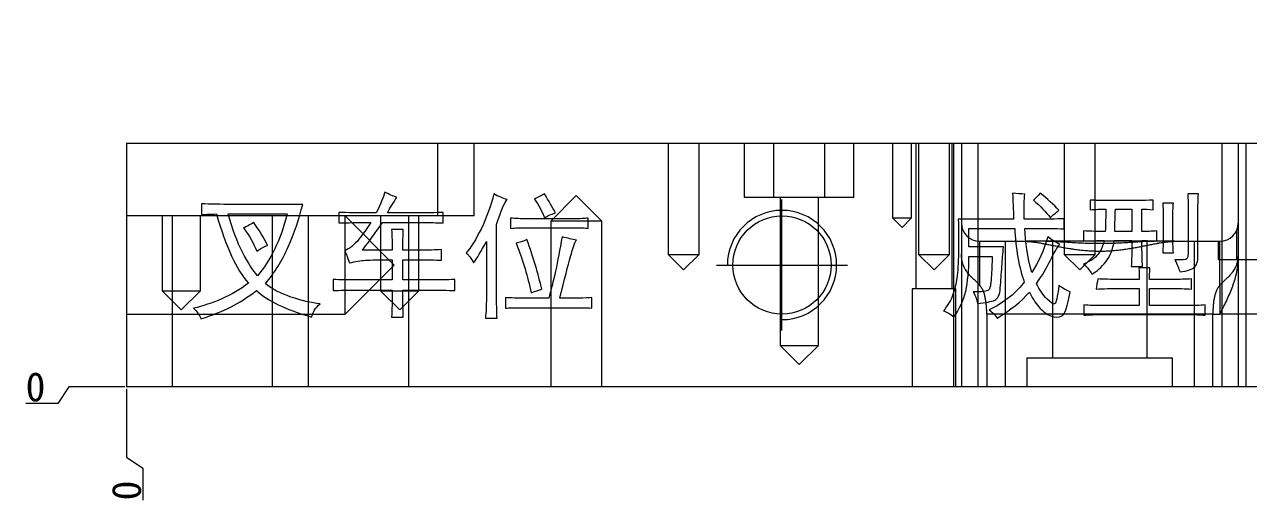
# Model space of a CAD drawing. Header units: millimetres. Extents: x 10479 to 12900, y 31305 to 32703.
# Drawn here: x 10498.1 to 10834.3, y 31304.6 to 31435.6 of the extents above; entities that cross this region are included whole.
import ezdxf

# ---------------------------------------------------------------- set-up
doc = ezdxf.new("R2010")
doc.units = ezdxf.units.MM
doc.linetypes.add('CENTER', pattern=[0])
doc.linetypes.add('DASHED', pattern=[0])
for name, color, linetype in [('dim', 4, 'Continuous'), ('LP', 7, 'Continuous'), ('LP_O', 40, 'Continuous')]:
    doc.layers.add(name, color=color, linetype=linetype)
doc.styles.add('_PUG_ERP', font='txt')
doc.dimstyles.new('_PUG_ERP', dxfattribs={"dimtxt": 8, "dimasz": 1.5, "dimexe": 0.5, "dimexo": 0.5, "dimgap": 0.5, "dimtad": 1, "dimtxsty": '_PUG_ERP', "dimblk": 'CLOSEDBLANK', "dimcen": 0, "dimclrd": 4, "dimclre": 4, "dimclrt": 3, "dimazin": 3, "dimtfac": 1, "dimtmove": 0, "dimatfit": 3, "dimldrblk": 'CLOSEDBLANK', "dimlwd": 9, "dimlwe": 9})

# ---------------------------------------------------------------- blocks, each defined once
blk = doc.blocks.new('*D739')
at = {"layer": 'Defpoints', "color": 0}
for p in [(11926.17, 31403.05), (11972.12, 31403.05), (10526.17, 31336.05)]:
    blk.add_point(p, dxfattribs=at)
at = {"layer": 'dim', "color": 4, "lineweight": 9}
blk.add_line((11926.67, 31403.05), (11985.19, 31403.05), dxfattribs=at)
at = {"layer": 'dim', "color": 3, "lineweight": 13, "insert": (11978.91, 31407.55), "char_height": 8, "attachment_point": 5, "style": '_PUG_ERP'}
blk.add_mtext('67', dxfattribs=at)
blk = doc.blocks.new('_ClosedBlank')
blk = doc.blocks.new('*D740')
at = {"layer": 'Defpoints', "color": 0}
for p in [(10526.17, 31336.05), (10526.17, 31336.05), (10504.32, 31331.55)]:
    blk.add_point(p, dxfattribs=at)
at = {"layer": 'dim', "color": 4, "lineweight": 9}
for p, q in [((10510.32, 31336.05), (10507.32, 31331.55)), ((10525.67, 31336.05), (10510.32, 31336.05)), ((10507.32, 31331.55), (10498.48, 31331.55))]:
    blk.add_line(p, q, dxfattribs=at)
at = {"layer": 'dim', "color": 3, "lineweight": 13, "insert": (10501.15, 31336.05), "char_height": 8, "attachment_point": 5, "style": '_PUG_ERP'}
blk.add_mtext('0', dxfattribs=at)
blk = doc.blocks.new('*D741')
at = {"layer": 'Defpoints', "color": 0}
for p in [(10526.17, 31336.05), (10526.17, 31336.05), (10530.67, 31310.8)]:
    blk.add_point(p, dxfattribs=at)
at = {"layer": 'dim', "color": 4, "lineweight": 9}
for p, q in [((10526.17, 31335.55), (10526.17, 31316.8)), ((10526.17, 31316.8), (10530.67, 31313.8)), ((10530.67, 31313.8), (10530.67, 31304.96))]:
    blk.add_line(p, q, dxfattribs=at)
at = {"layer": 'dim', "color": 3, "lineweight": 13, "insert": (10526.17, 31307.63), "char_height": 8, "attachment_point": 5, "rotation": 90, "style": '_PUG_ERP'}
blk.add_mtext('0', dxfattribs=at)
blk = doc.blocks.new('*D742')
at = {"layer": 'Defpoints', "color": 0}
for p in [(11926.17, 31408.05), (11926.17, 31403.05), (10526.17, 31336.05)]:
    blk.add_point(p, dxfattribs=at)
at = {"layer": 'dim', "color": 4, "lineweight": 9}
blk.add_line((11926.17, 31403.55), (11926.17, 31435.59), dxfattribs=at)
at = {"layer": 'dim', "color": 3, "lineweight": 13, "insert": (11921.67, 31422.07), "char_height": 8, "attachment_point": 5, "rotation": 90, "style": '_PUG_ERP'}
blk.add_mtext('1400', dxfattribs=at)

msp = doc.modelspace()

# ---------------------------------------------------------------- linework, layer by layer
at = {"layer": 'LP', "color": 135, "linetype": 'Continuous', "lineweight": 18}
for p, q in [((10526.169, 31403.047), (11926.169, 31403.047)), ((10526.169, 31403.047), (10526.169, 31336.047)), ((11926.169, 31336.047), (10526.169, 31336.047))]:
    msp.add_line(p, q, dxfattribs=at)
at = {"layer": 'LP', "color": 155, "linetype": 'DASHED', "lineweight": 13, "ltscale": 1.505081}
for p, q in [((10611.669, 31383.047), (10611.669, 31403.047)), ((10759.949, 31403.047), (10759.949, 31336.047)), ((10826.949, 31403.047), (10826.949, 31336.047)), ((10830.969, 31378.909), (10830.969, 31371.047)), ((10824.498, 31356.047), (10762.401, 31356.047)), ((10824.497, 31356.047), (10826.449, 31356.047)), ((10839.018, 31356.047), (10826.449, 31356.047))]:
    msp.add_line(p, q, dxfattribs=at)
at = {"layer": 'LP', "color": 31, "linetype": 'DASHED', "lineweight": 13, "ltscale": 1.505081}
for p, q in [((10621.669, 31383.047), (10621.669, 31403.047)), ((10753.278, 31403.047), (10753.278, 31336.047)), ((10755.449, 31403.047), (10755.449, 31336.047)), ((10831.449, 31403.047), (10831.449, 31336.047)), ((10833.621, 31336.047), (10833.621, 31403.047)), ((10760.449, 31376.047), (10772.955, 31376.047)), ((10760.449, 31376.047), (10760.449, 31364.06)), ((10767.449, 31376.047), (10767.449, 31336.047)), ((10813.943, 31376.047), (10772.955, 31376.047)), ((10780.449, 31376.047), (10780.449, 31344.047)), ((10806.449, 31344.047), (10806.449, 31376.047)), ((10813.943, 31376.047), (10826.449, 31376.047)), ((10819.449, 31336.047), (10819.449, 31376.047)), ((10825.969, 31376.047), (10825.969, 31371.047)), ((10826.449, 31364.06), (10826.449, 31376.047)), ((10825.969, 31371.047), (10845.969, 31371.047)), ((10741.949, 31363.047), (10741.949, 31336.047)), ((10753.949, 31363.047), (10741.949, 31363.047)), ((10753.949, 31336.047), (10753.949, 31363.047)), ((10826.449, 31364.06), (10826.449, 31356.047)), ((10762.401, 31356.047), (10762.401, 31336.047)), ((10824.498, 31336.047), (10824.498, 31356.047)), ((10773.449, 31344.047), (10773.449, 31336.047)), ((10773.449, 31344.047), (10813.449, 31344.047)), ((10813.449, 31336.047), (10813.449, 31344.047))]:
    msp.add_line(p, q, dxfattribs=at)
at = {"layer": 'LP', "color": 5, "linetype": 'DASHED', "lineweight": 13, "ltscale": 1.505081}
for p, q in [((10674.898, 31403.047), (10674.898, 31372.467)), ((10683.404, 31372.467), (10683.404, 31403.047)), ((10736.548, 31403.047), (10736.548, 31382.467)), ((10741.754, 31382.467), (10741.754, 31403.047)), ((10743.696, 31403.047), (10743.696, 31372.467)), ((10752.202, 31372.467), (10752.202, 31403.047)), ((10783.696, 31403.047), (10783.696, 31372.467)), ((10792.202, 31372.467), (10792.202, 31403.047)), ((10649.669, 31388.63), (10642.666, 31381.627)), ((10656.672, 31381.627), (10649.669, 31388.63)), ((10705.646, 31388.047), (10705.646, 31347.467)), ((10716.152, 31347.467), (10716.152, 31388.047)), ((10586.169, 31383.05), (10526.169, 31383.05)), ((10535.916, 31383.047), (10535.916, 31362.467)), ((10546.422, 31362.467), (10546.422, 31383.047)), ((10599.672, 31369.547), (10586.169, 31383.05)), ((10586.169, 31356.044), (10586.169, 31383.05)), ((10595.916, 31383.047), (10595.916, 31362.467)), ((10606.422, 31362.467), (10606.422, 31383.047)), ((10736.548, 31382.467), (10739.151, 31379.864)), ((10736.548, 31382.467), (10741.754, 31382.467)), ((10739.151, 31379.864), (10741.754, 31382.467)), ((10642.666, 31381.627), (10642.666, 31336.047)), ((10656.672, 31381.627), (10642.666, 31381.627)), ((10656.672, 31336.047), (10656.672, 31381.627)), ((10674.898, 31372.467), (10679.151, 31368.214)), ((10674.898, 31372.467), (10683.404, 31372.467)), ((10679.151, 31368.214), (10683.404, 31372.467)), ((10743.696, 31372.467), (10747.949, 31368.214)), ((10743.696, 31372.467), (10752.202, 31372.467)), ((10747.949, 31368.214), (10752.202, 31372.467)), ((10783.696, 31372.467), (10787.949, 31368.214)), ((10783.696, 31372.467), (10792.202, 31372.467)), ((10787.949, 31368.214), (10792.202, 31372.467)), ((10586.169, 31356.044), (10599.672, 31369.547)), ((10535.916, 31362.467), (10541.169, 31357.214)), ((10535.916, 31362.467), (10546.422, 31362.467)), ((10541.169, 31357.214), (10546.422, 31362.467)), ((10595.916, 31362.467), (10601.169, 31357.214)), ((10595.916, 31362.467), (10606.422, 31362.467)), ((10601.169, 31357.214), (10606.422, 31362.467)), ((10526.169, 31356.044), (10586.169, 31356.044)), ((10705.646, 31347.467), (10710.899, 31342.214)), ((10705.646, 31347.467), (10716.152, 31347.467)), ((10710.899, 31342.214), (10716.152, 31347.467))]:
    msp.add_line(p, q, dxfattribs=at)
at = {"layer": 'LP', "color": 2, "linetype": 'DASHED', "lineweight": 13, "ltscale": 1.505081}
for p, q in [((10695.899, 31388.047), (10695.899, 31403.047)), ((10703.899, 31388.047), (10703.899, 31403.047)), ((10717.939, 31388.047), (10717.939, 31403.047)), ((10725.939, 31388.047), (10725.939, 31403.047)), ((10703.899, 31388.047), (10695.899, 31388.047)), ((10717.939, 31388.047), (10703.899, 31388.047)), ((10725.939, 31388.047), (10717.939, 31388.047)), ((10611.669, 31383.047), (10526.169, 31383.047)), ((10621.669, 31383.047), (10611.669, 31383.047))]:
    msp.add_line(p, q, dxfattribs=at)
at = {"layer": 'LP', "color": 135, "linetype": 'DASHED', "lineweight": 13, "ltscale": 1.505081}
for p, q in [((10538.669, 31383.047), (10538.669, 31336.047)), ((10603.669, 31336.047), (10603.669, 31383.047))]:
    msp.add_line(p, q, dxfattribs=at)
at = {"layer": 'LP', "color": 42, "linetype": 'Continuous', "lineweight": 18}
msp.add_circle((10706.169, 31369.547), 13.503, dxfattribs=at)
at = {"layer": 'LP', "color": 42, "linetype": 'Continuous', "lineweight": 13}
msp.add_arc((10706.169, 31369.547), 15, 270, 180, dxfattribs=at)
at = {"layer": 'LP', "color": 31, "linetype": 'DASHED', "lineweight": 13, "ltscale": 1.505081}
for centre, start, end in [((10760.449, 31381.047), 180, 270), ((10826.449, 31381.047), 270, 0)]:
    msp.add_arc(centre, 5, start, end, dxfattribs=at)
at = {"layer": 'LP', "color": 31, "linetype": 'Continuous', "lineweight": 18}
for points in [[(10597.056, 31389.563), (10596.666, 31388.103), (10595.884, 31386.197), (10594.719, 31383.859)], [(10600.422, 31388.103), (10599.346, 31388.493), (10598.229, 31388.98), (10597.056, 31389.563)], [(10627.04, 31389.124), (10626.259, 31385.909), (10625.114, 31382.735), (10623.606, 31379.616)], [(10630.694, 31387.513), (10629.528, 31387.808), (10628.308, 31388.343), (10627.04, 31389.124)], [(10640.928, 31389.124), (10640.051, 31388.541), (10639.125, 31388.055), (10638.152, 31387.664)], [(10643.999, 31383.859), (10643.122, 31385.32), (10642.1, 31387.074), (10640.928, 31389.124)], [(10769.493, 31389.268), (10769.589, 31387.321), (10769.685, 31384.929), (10769.781, 31382.105)], [(10772.852, 31388.98), (10771.782, 31389.076), (10770.665, 31389.172), (10769.493, 31389.268)], [(10772.708, 31382.105), (10772.612, 31385.422), (10772.66, 31387.712), (10772.852, 31388.98)], [(10777.095, 31389.268), (10776.512, 31388.589), (10775.875, 31387.952), (10775.196, 31387.369)], [(10782.215, 31384.593), (10780.748, 31386.149), (10779.048, 31387.712), (10777.095, 31389.268)], [(10820.535, 31389.124), (10819.559, 31389.124), (10818.583, 31389.124), (10817.608, 31389.124)], [(10820.384, 31384.003), (10820.384, 31385.758), (10820.439, 31387.465), (10820.535, 31389.124)], [(10546.748, 31386.348), (10546.748, 31385.372), (10546.748, 31384.396), (10546.748, 31383.421)], [(10570.583, 31374.571), (10572.242, 31378.328), (10573.558, 31382.201), (10574.531, 31386.197)], [(10597.79, 31383.859), (10598.565, 31385.32), (10599.442, 31386.739), (10600.422, 31388.103)], [(10627.773, 31380.644), (10629.035, 31384.545), (10630.015, 31386.835), (10630.694, 31387.513)], [(10638.152, 31387.664), (10639.324, 31386.005), (10640.249, 31384.298), (10640.928, 31382.543)], [(10775.196, 31387.369), (10777.143, 31385.71), (10778.706, 31384.106), (10779.871, 31382.543)], [(10790.846, 31387.369), (10790.846, 31386.492), (10790.846, 31385.614), (10790.846, 31384.737)], [(10808.1, 31384.737), (10808.1, 31385.614), (10808.1, 31386.492), (10808.1, 31387.369)], [(10813.659, 31386.492), (10812.683, 31386.492), (10811.708, 31386.492), (10810.732, 31386.492)], [(10813.515, 31381.961), (10813.515, 31383.811), (10813.563, 31385.32), (10813.659, 31386.492)], [(10546.748, 31383.421), (10548.112, 31383.469), (10549.476, 31383.517), (10550.84, 31383.565)], [(10554.055, 31383.565), (10559.466, 31383.565), (10564.877, 31383.565), (10570.288, 31383.565)], [(10558.004, 31373.035), (10556.544, 31375.867), (10555.228, 31379.376), (10554.055, 31383.565)], [(10570.288, 31383.565), (10569.41, 31380.055), (10568.266, 31376.867), (10566.854, 31373.988)], [(10584.478, 31384.003), (10584.478, 31383.03), (10584.478, 31382.057), (10584.478, 31381.083)], [(10594.719, 31383.859), (10589.941, 31383.859), (10586.527, 31383.907), (10584.478, 31384.003)], [(10613.138, 31381.083), (10613.138, 31382.057), (10613.138, 31383.03), (10613.138, 31384.003)], [(10631.571, 31382.399), (10631.571, 31381.472), (10631.571, 31380.544), (10631.571, 31379.616)], [(10640.928, 31382.543), (10642.196, 31383.229), (10643.225, 31383.668), (10643.999, 31383.859)], [(10652.924, 31379.616), (10652.924, 31380.544), (10652.924, 31381.472), (10652.924, 31382.399)], [(10769.781, 31382.105), (10764.712, 31382.105), (10759.644, 31382.105), (10754.576, 31382.105)], [(10779.871, 31382.543), (10780.557, 31383.229), (10781.338, 31383.907), (10782.215, 31384.593)], [(10783.676, 31379.472), (10783.676, 31380.398), (10783.676, 31381.323), (10783.676, 31382.249)], [(10790.846, 31384.737), (10792.313, 31384.833), (10793.725, 31384.881), (10795.089, 31384.881)], [(10795.089, 31384.881), (10795.089, 31382.838), (10795.041, 31380.788), (10794.945, 31378.739)], [(10797.577, 31378.739), (10797.577, 31380.007), (10797.625, 31382.057), (10797.721, 31384.881)], [(10797.721, 31384.881), (10799.232, 31384.881), (10800.742, 31384.881), (10802.252, 31384.881)], [(10802.252, 31384.881), (10802.252, 31382.833), (10802.252, 31380.786), (10802.252, 31378.739)], [(10805.036, 31384.881), (10805.81, 31384.881), (10806.838, 31384.833), (10808.1, 31384.737)], [(10805.036, 31378.739), (10805.036, 31380.786), (10805.036, 31382.833), (10805.036, 31384.881)], [(10820.384, 31372.748), (10820.384, 31376.5), (10820.384, 31380.251), (10820.384, 31384.003)], [(10561.075, 31381.227), (10560.005, 31380.542), (10559.08, 31380.055), (10558.299, 31379.767)], [(10558.299, 31379.767), (10559.855, 31377.621), (10561.075, 31375.476), (10561.952, 31373.33)], [(10564.879, 31374.941), (10563.803, 31377.087), (10562.542, 31379.178), (10561.075, 31381.227)], [(10584.478, 31381.083), (10586.719, 31381.179), (10589.646, 31381.227), (10593.252, 31381.227)], [(10590.914, 31373.625), (10593.547, 31377.032), (10595.398, 31379.568), (10596.474, 31381.227)], [(10598.955, 31379.328), (10599.051, 31377.375), (10599.106, 31375.476), (10599.106, 31373.625)], [(10602.17, 31379.328), (10601.099, 31379.328), (10600.027, 31379.328), (10598.955, 31379.328)], [(10602.026, 31373.625), (10602.026, 31375.771), (10602.074, 31377.669), (10602.17, 31379.328)], [(10623.606, 31379.616), (10622.091, 31376.497), (10620.706, 31374.256), (10619.438, 31372.892)], [(10757.503, 31379.616), (10761.694, 31379.616), (10765.885, 31379.616), (10770.075, 31379.616)], [(10757.503, 31374.502), (10757.503, 31376.207), (10757.503, 31377.912), (10757.503, 31379.616)], [(10774.757, 31367.483), (10773.585, 31371.87), (10772.954, 31375.915), (10772.852, 31379.616)], [(10788.947, 31378.89), (10788.947, 31377.962), (10788.947, 31377.034), (10788.947, 31376.107)], [(10794.945, 31378.739), (10793.087, 31378.739), (10791.093, 31378.787), (10788.947, 31378.89)], [(10802.252, 31378.739), (10800.694, 31378.739), (10799.136, 31378.739), (10797.577, 31378.739)], [(10809.128, 31378.89), (10807.668, 31378.787), (10806.297, 31378.739), (10805.036, 31378.739)], [(10809.128, 31376.107), (10809.128, 31377.034), (10809.128, 31377.962), (10809.128, 31378.89)], [(10621.481, 31370.115), (10622.358, 31371.383), (10623.53, 31373.33), (10624.99, 31375.963)], [(10636.109, 31376.545), (10635.129, 31376.059), (10634.155, 31375.723), (10633.182, 31375.524)], [(10633.182, 31375.524), (10634.155, 31372.988), (10634.957, 31370.65), (10635.595, 31368.504)], [(10640.201, 31362.952), (10639.228, 31367.044), (10637.864, 31371.575), (10636.109, 31376.545)], [(10645.754, 31377.279), (10644.589, 31370.355), (10643.368, 31364.755), (10642.1, 31360.464)], [(10649.702, 31376.401), (10648.633, 31376.593), (10647.317, 31376.888), (10645.754, 31377.279)], [(10648.098, 31371.87), (10648.777, 31374.304), (10649.319, 31375.819), (10649.702, 31376.401)], [(10779.144, 31377.279), (10778.068, 31373.577), (10776.608, 31370.307), (10774.757, 31367.483)], [(10782.503, 31375.229), (10781.242, 31375.819), (10780.118, 31376.497), (10779.144, 31377.279)], [(10779.871, 31370.842), (10780.851, 31372.892), (10781.729, 31374.352), (10782.503, 31375.229)], [(10788.947, 31376.107), (10790.997, 31376.209), (10792.895, 31376.257), (10794.65, 31376.257)], [(10794.65, 31376.257), (10794.356, 31374.893), (10793.8, 31373.646), (10792.971, 31372.528)], [(10795.089, 31370.403), (10796.261, 31371.87), (10797.036, 31373.817), (10797.427, 31376.257)], [(10797.427, 31376.257), (10799.035, 31376.257), (10800.644, 31376.257), (10802.252, 31376.257)], [(10802.252, 31376.257), (10802.252, 31375.672), (10802.252, 31375.087), (10802.252, 31374.502)], [(10805.036, 31376.257), (10806.297, 31376.257), (10807.668, 31376.209), (10809.128, 31376.107)], [(10562.103, 31366.606), (10560.835, 31368.066), (10559.471, 31370.211), (10558.004, 31373.035)], [(10561.952, 31373.33), (10562.926, 31374.016), (10563.906, 31374.55), (10564.879, 31374.941)], [(10566.854, 31373.988), (10565.441, 31371.116), (10563.858, 31368.648), (10562.103, 31366.606)], [(10564.29, 31364.412), (10566.826, 31367.435), (10568.924, 31370.821), (10570.583, 31374.571)], [(10586.089, 31373.474), (10586.479, 31372.597), (10586.918, 31371.479), (10587.405, 31370.115)], [(10599.106, 31373.625), (10596.375, 31373.625), (10593.645, 31373.625), (10590.914, 31373.625)], [(10612.699, 31370.849), (10612.699, 31371.822), (10612.699, 31372.796), (10612.699, 31373.769)], [(10619.438, 31372.892), (10620.116, 31372.309), (10620.802, 31371.383), (10621.481, 31370.115)], [(10645.171, 31360.464), (10646.439, 31365.632), (10647.413, 31369.43), (10648.098, 31371.87)], [(10756.626, 31362.362), (10757.209, 31364.899), (10757.503, 31368.066), (10757.503, 31371.87)], [(10767.004, 31374.502), (10763.837, 31374.502), (10760.67, 31374.502), (10757.503, 31374.502)], [(10757.503, 31371.87), (10759.647, 31371.87), (10761.79, 31371.87), (10763.933, 31371.87)], [(10763.933, 31371.87), (10763.837, 31369.921), (10763.741, 31367.972), (10763.645, 31366.023)], [(10766.566, 31369.094), (10766.662, 31370.945), (10766.812, 31372.748), (10767.004, 31374.502)], [(10792.971, 31372.528), (10792.141, 31371.404), (10790.798, 31370.506), (10788.947, 31369.821)], [(10802.252, 31374.502), (10802.252, 31373.035), (10802.204, 31371.233), (10802.109, 31369.094)], [(10810.732, 31372.892), (10811.708, 31372.892), (10812.683, 31372.892), (10813.659, 31372.892)], [(10587.405, 31370.115), (10588.968, 31370.506), (10590.428, 31370.746), (10591.792, 31370.842)], [(10591.792, 31370.842), (10593.156, 31370.945), (10595.596, 31370.993), (10599.106, 31370.993)], [(10599.106, 31370.993), (10599.106, 31369.14), (10599.106, 31367.286), (10599.106, 31365.433)], [(10602.026, 31365.433), (10602.026, 31367.286), (10602.026, 31369.14), (10602.026, 31370.993)], [(10635.595, 31368.504), (10636.226, 31366.359), (10636.788, 31364.165), (10637.274, 31361.924)], [(10766.127, 31363.24), (10766.273, 31365.191), (10766.419, 31367.143), (10766.566, 31369.094)], [(10776.073, 31364.412), (10777.629, 31366.654), (10778.898, 31368.799), (10779.871, 31370.842)], [(10788.947, 31369.821), (10790.016, 31368.847), (10790.798, 31367.922), (10791.285, 31367.044)], [(10791.285, 31367.044), (10792.649, 31367.826), (10793.917, 31368.943), (10795.089, 31370.403)], [(10802.109, 31369.094), (10803.132, 31369.094), (10804.156, 31369.094), (10805.18, 31369.094)], [(10804.158, 31368.799), (10804.254, 31367.435), (10804.302, 31366.359), (10804.302, 31365.584)], [(10807.222, 31368.799), (10806.201, 31368.799), (10805.18, 31368.799), (10804.158, 31368.799)], [(10807.078, 31365.584), (10807.078, 31366.359), (10807.126, 31367.435), (10807.222, 31368.799)], [(10817.388, 31371.281), (10817.148, 31370.993), (10816.051, 31370.897), (10814.098, 31370.993)], [(10814.098, 31370.993), (10814.68, 31369.725), (10815.119, 31368.6), (10815.414, 31367.627)], [(10582.874, 31365.584), (10582.874, 31364.56), (10582.874, 31363.537), (10582.874, 31362.513)], [(10616.36, 31362.513), (10616.36, 31363.537), (10616.36, 31364.56), (10616.36, 31365.584)], [(10754.213, 31366.023), (10753.966, 31364.364), (10753.603, 31362.828), (10753.116, 31361.416)], [(10792.895, 31365.728), (10792.749, 31364.803), (10792.603, 31363.877), (10792.457, 31362.952)], [(10798.599, 31365.584), (10796.549, 31365.577), (10794.65, 31365.632), (10792.895, 31365.728)], [(10804.302, 31365.584), (10802.401, 31365.584), (10800.5, 31365.584), (10798.599, 31365.584)], [(10813.364, 31365.584), (10811.269, 31365.584), (10809.174, 31365.584), (10807.078, 31365.584)], [(10818.629, 31365.728), (10817.073, 31365.632), (10815.318, 31365.577), (10813.364, 31365.584)], [(10818.629, 31362.952), (10818.629, 31363.877), (10818.629, 31364.803), (10818.629, 31365.728)], [(10559.615, 31364.556), (10557.373, 31362.801), (10554.933, 31361.362), (10552.3, 31360.244)], [(10554.864, 31358.051), (10557.058, 31359.168), (10559.368, 31360.655), (10561.808, 31362.513)], [(10561.808, 31362.513), (10563.467, 31361.046), (10565.462, 31359.757), (10567.8, 31358.633)], [(10571.309, 31360.758), (10568.389, 31361.732), (10566.045, 31362.952), (10564.29, 31364.412)], [(10599.106, 31362.657), (10599.106, 31359.634), (10599.051, 31357.146), (10598.955, 31355.199)], [(10602.17, 31355.199), (10602.074, 31357.05), (10602.026, 31359.538), (10602.026, 31362.657)], [(10637.274, 31361.924), (10638.056, 31362.218), (10639.029, 31362.561), (10640.201, 31362.952)], [(10753.404, 31355.343), (10754.967, 31357.488), (10756.036, 31359.826), (10756.626, 31362.362)], [(10758.669, 31362.218), (10759.354, 31360.95), (10759.745, 31359.881), (10759.841, 31359.003)], [(10764.591, 31359.881), (10765.517, 31360.265), (10766.031, 31361.389), (10766.127, 31363.24)], [(10765.249, 31354.904), (10768.855, 31357.146), (10771.83, 31359.538), (10774.168, 31362.074)], [(10774.168, 31362.074), (10774.853, 31360.607), (10775.703, 31359.271), (10776.731, 31358.051)], [(10778.925, 31360.244), (10777.897, 31361.266), (10776.951, 31362.657), (10776.073, 31364.412)], [(10785.286, 31362.218), (10784.21, 31362.609), (10783.189, 31363.192), (10782.215, 31363.973)], [(10804.302, 31363.096), (10804.302, 31361.535), (10804.302, 31359.975), (10804.302, 31358.414)], [(10807.078, 31358.414), (10807.078, 31359.975), (10807.078, 31361.535), (10807.078, 31363.096)], [(10552.3, 31360.244), (10549.668, 31359.12), (10547.084, 31358.27), (10544.554, 31357.687)], [(10567.8, 31358.633), (10570.144, 31357.516), (10573.215, 31356.371), (10577.013, 31355.199)], [(10579.357, 31358.853), (10576.917, 31359.147), (10574.236, 31359.778), (10571.309, 31360.758)], [(10577.013, 31355.199), (10577.307, 31356.659), (10578.089, 31357.879), (10579.357, 31358.853)], [(10630.255, 31360.607), (10630.255, 31359.634), (10630.255, 31358.661), (10630.255, 31357.687)], [(10653.946, 31357.687), (10653.946, 31358.661), (10653.946, 31359.634), (10653.946, 31360.607)], [(10753.116, 31361.416), (10752.629, 31359.997), (10751.752, 31358.51), (10750.484, 31356.954)], [(10759.841, 31359.003), (10762.082, 31359.195), (10763.666, 31359.49), (10764.591, 31359.881)], [(10789.091, 31358.565), (10789.091, 31357.637), (10789.091, 31356.709), (10789.091, 31355.782)], [(10822.433, 31355.782), (10822.433, 31356.709), (10822.433, 31357.637), (10822.433, 31358.565)], [(10544.554, 31357.687), (10545.528, 31356.707), (10546.206, 31355.734), (10546.597, 31354.76)], [(10546.597, 31354.76), (10549.915, 31355.83), (10552.671, 31356.926), (10554.864, 31358.051)], [(10598.955, 31355.199), (10600.027, 31355.199), (10601.099, 31355.199), (10602.17, 31355.199)], [(10624.702, 31354.904), (10625.774, 31354.904), (10626.846, 31354.904), (10627.917, 31354.904)], [(10750.484, 31356.954), (10751.361, 31356.659), (10752.335, 31356.124), (10753.404, 31355.343)], [(10763.056, 31357.249), (10764.029, 31356.563), (10764.763, 31355.782), (10765.249, 31354.904)], [(10776.731, 31358.051), (10777.753, 31356.83), (10778.85, 31356.001), (10780.022, 31355.562)]]:
    msp.add_open_spline(points, degree=3, dxfattribs=at)
for points, knots in [([(10817.608, 31389.124), (10817.704, 31387.465), (10817.752, 31385.758), (10817.752, 31380.494), (10817.752, 31376.984), (10817.752, 31372.309), (10817.635, 31371.575), (10817.388, 31371.281)], [0, 0, 0, 0, 0.2729211, 0.2729211, 0.8187633, 0.8187633, 1, 1, 1, 1]), ([(10574.531, 31386.197), (10568.097, 31386.197), (10561.662, 31386.197), (10552.013, 31386.197), (10549.181, 31386.245), (10546.748, 31386.348)], [0, 0, 0, 0, 0.6668245, 0.6668245, 1, 1, 1, 1]), ([(10808.1, 31387.369), (10806.64, 31387.273), (10805.371, 31387.225), (10801.425, 31387.225), (10798.549, 31387.225), (10793.821, 31387.225), (10792.21, 31387.273), (10790.846, 31387.369)], [0, 0, 0, 0, 0.1844698, 0.1844698, 0.6807253, 0.6807253, 1, 1, 1, 1]), ([(10810.732, 31386.492), (10810.835, 31385.32), (10810.883, 31383.811), (10810.883, 31380.448), (10810.883, 31378.935), (10810.883, 31375.963), (10810.835, 31374.454), (10810.732, 31372.892)], [0, 0, 0, 0, 0.3837044, 0.3837044, 0.6972999, 0.6972999, 1, 1, 1, 1]), ([(10550.84, 31383.565), (10552.204, 31378.89), (10553.596, 31375.037), (10556.42, 31368.991), (10557.956, 31366.51), (10559.615, 31364.556)], [0, 0, 0, 0, 0.5, 0.5, 1, 1, 1, 1]), ([(10613.138, 31384.003), (10610.705, 31383.907), (10608.902, 31383.859), (10604.416, 31383.859), (10601.103, 31383.859), (10597.79, 31383.859)], [0, 0, 0, 0, 0.2613347, 0.2613347, 1, 1, 1, 1]), ([(10652.924, 31382.399), (10652.047, 31382.297), (10650.731, 31382.249), (10644.589, 31382.249), (10640.201, 31382.249), (10634.546, 31382.249), (10633.134, 31382.297), (10631.571, 31382.399)], [0, 0, 0, 0, 0.2368178, 0.2368178, 0.8288622, 0.8288622, 1, 1, 1, 1]), ([(10754.576, 31382.105), (10754.672, 31379.082), (10754.7, 31376.059), (10754.604, 31370.019), (10754.453, 31367.675), (10754.213, 31366.023)], [0, 0, 0, 0, 0.5005674, 0.5005674, 1, 1, 1, 1]), ([(10783.676, 31382.249), (10781.242, 31382.153), (10778.994, 31382.105), (10775.536, 31382.105), (10774.122, 31382.105), (10772.708, 31382.105)], [0, 0, 0, 0, 0.590879, 0.590879, 1, 1, 1, 1]), ([(10813.659, 31372.892), (10813.563, 31374.454), (10813.515, 31375.963), (10813.515, 31378.935), (10813.515, 31380.448), (10813.515, 31381.961)], [0, 0, 0, 0, 0.4911606, 0.4911606, 1, 1, 1, 1]), ([(10593.252, 31381.227), (10592.374, 31379.767), (10591.278, 31378.232), (10588.645, 31375.01), (10587.357, 31373.968), (10586.089, 31373.474)], [0, 0, 0, 0, 0.5, 0.5, 1, 1, 1, 1]), ([(10596.474, 31381.227), (10600.226, 31381.227), (10603.978, 31381.227), (10609.388, 31381.227), (10611.191, 31381.179), (10613.138, 31381.083)], [0, 0, 0, 0, 0.6934122, 0.6934122, 1, 1, 1, 1]), ([(10627.917, 31354.904), (10627.821, 31356.563), (10627.773, 31358.949), (10627.773, 31368.264), (10627.773, 31374.454), (10627.773, 31380.644)], [0, 0, 0, 0, 0.3355408, 0.3355408, 1, 1, 1, 1]), ([(10631.571, 31379.616), (10633.038, 31379.719), (10634.45, 31379.767), (10640.151, 31379.767), (10644.488, 31379.767), (10650.683, 31379.767), (10652.047, 31379.719), (10652.924, 31379.616)], [0, 0, 0, 0, 0.1804716, 0.1804716, 0.7542322, 0.7542322, 1, 1, 1, 1]), ([(10770.075, 31379.616), (10770.171, 31376.984), (10770.466, 31374.331), (10771.439, 31368.971), (10772.029, 31366.702), (10772.708, 31364.851)], [0, 0, 0, 0, 0.5, 0.5, 1, 1, 1, 1]), ([(10772.852, 31379.616), (10774.218, 31379.616), (10775.584, 31379.616), (10778.898, 31379.616), (10781.139, 31379.568), (10783.676, 31379.472)], [0, 0, 0, 0, 0.4124138, 0.4124138, 1, 1, 1, 1]), ([(10624.99, 31375.963), (10624.99, 31371.283), (10624.99, 31366.603), (10624.99, 31359.003), (10624.894, 31356.659), (10624.702, 31354.904)], [0, 0, 0, 0, 0.6157547, 0.6157547, 1, 1, 1, 1]), ([(10805.18, 31369.094), (10805.084, 31370.842), (10805.036, 31372.597), (10805.036, 31374.987), (10805.036, 31375.622), (10805.036, 31376.257)], [0, 0, 0, 0, 0.7342256, 0.7342256, 1, 1, 1, 1]), ([(10612.699, 31373.769), (10610.849, 31373.673), (10608.95, 31373.625), (10605.339, 31373.625), (10603.683, 31373.625), (10602.026, 31373.625)], [0, 0, 0, 0, 0.5411392, 0.5411392, 1, 1, 1, 1]), ([(10815.414, 31367.627), (10817.56, 31367.922), (10818.951, 31368.408), (10820.219, 31369.773), (10820.487, 31370.993), (10820.384, 31372.748)], [0, 0, 0, 0, 0.4973993, 0.4973993, 1, 1, 1, 1]), ([(10602.026, 31370.993), (10603.683, 31370.993), (10605.339, 31370.993), (10608.95, 31370.993), (10610.849, 31370.945), (10612.699, 31370.849)], [0, 0, 0, 0, 0.4588608, 0.4588608, 1, 1, 1, 1]), ([(10599.106, 31365.433), (10595.743, 31365.433), (10592.379, 31365.433), (10586.87, 31365.433), (10584.82, 31365.481), (10582.874, 31365.584)], [0, 0, 0, 0, 0.610535, 0.610535, 1, 1, 1, 1]), ([(10616.36, 31365.584), (10614.118, 31365.481), (10612.069, 31365.433), (10607.487, 31365.433), (10604.757, 31365.433), (10602.026, 31365.433)], [0, 0, 0, 0, 0.40399, 0.40399, 1, 1, 1, 1]), ([(10763.645, 31366.023), (10763.543, 31364.165), (10763.303, 31363.048), (10762.521, 31362.266), (10761.109, 31362.122), (10758.669, 31362.218)], [0, 0, 0, 0, 0.5, 0.5, 1, 1, 1, 1]), ([(10582.874, 31362.513), (10584.82, 31362.609), (10586.87, 31362.657), (10592.379, 31362.657), (10595.743, 31362.657), (10599.106, 31362.657)], [0, 0, 0, 0, 0.389465, 0.389465, 1, 1, 1, 1]), ([(10602.026, 31362.657), (10604.757, 31362.657), (10607.487, 31362.657), (10612.069, 31362.657), (10614.118, 31362.609), (10616.36, 31362.513)], [0, 0, 0, 0, 0.59601, 0.59601, 1, 1, 1, 1]), ([(10772.708, 31364.851), (10771.83, 31363.583), (10770.493, 31362.218), (10766.88, 31359.292), (10765.01, 31358.126), (10763.056, 31357.249)], [0, 0, 0, 0, 0.4989632, 0.4989632, 1, 1, 1, 1]), ([(10782.215, 31363.973), (10781.825, 31360.758), (10781.434, 31359.072), (10780.653, 31358.784), (10779.946, 31359.223), (10778.925, 31360.244)], [0, 0, 0, 0, 0.5, 0.5, 1, 1, 1, 1]), ([(10780.022, 31355.562), (10781.187, 31355.124), (10782.188, 31355.124), (10783.847, 31356.001), (10784.601, 31358.222), (10785.286, 31362.218)], [0, 0, 0, 0, 0.5, 0.5, 1, 1, 1, 1]), ([(10792.457, 31362.952), (10794.506, 31363.048), (10796.549, 31363.096), (10800.5, 31363.096), (10802.401, 31363.096), (10804.302, 31363.096)], [0, 0, 0, 0, 0.518797, 0.518797, 1, 1, 1, 1]), ([(10807.078, 31363.096), (10809.174, 31363.096), (10811.269, 31363.096), (10815.023, 31363.096), (10816.778, 31363.048), (10818.629, 31362.952)], [0, 0, 0, 0, 0.5581254, 0.5581254, 1, 1, 1, 1]), ([(10642.1, 31360.464), (10639.712, 31360.464), (10637.325, 31360.464), (10632.695, 31360.464), (10631.132, 31360.511), (10630.255, 31360.607)], [0, 0, 0, 0, 0.5157947, 0.5157947, 1, 1, 1, 1]), ([(10653.946, 31360.607), (10653.267, 31360.511), (10651.999, 31360.464), (10648.485, 31360.464), (10646.828, 31360.464), (10645.171, 31360.464)], [0, 0, 0, 0, 0.5286086, 0.5286086, 1, 1, 1, 1]), ([(10804.302, 31358.414), (10800.891, 31358.414), (10797.479, 31358.414), (10792.21, 31358.414), (10790.558, 31358.462), (10789.091, 31358.565)], [0, 0, 0, 0, 0.6474415, 0.6474415, 1, 1, 1, 1]), ([(10822.433, 31358.565), (10820.877, 31358.462), (10819.266, 31358.414), (10814.098, 31358.414), (10810.588, 31358.414), (10807.078, 31358.414)], [0, 0, 0, 0, 0.3209549, 0.3209549, 1, 1, 1, 1]), ([(10630.255, 31357.687), (10631.132, 31357.783), (10632.791, 31357.831), (10640.201, 31357.831), (10645.171, 31357.831), (10651.8, 31357.831), (10653.068, 31357.783), (10653.946, 31357.687)], [0, 0, 0, 0, 0.2690854, 0.2690854, 0.8170824, 0.8170824, 1, 1, 1, 1]), ([(10789.091, 31355.782), (10790.558, 31355.884), (10792.21, 31355.932), (10801.962, 31355.932), (10809.857, 31355.932), (10819.41, 31355.932), (10820.973, 31355.884), (10822.433, 31355.782)], [0, 0, 0, 0, 0.1627954, 0.1627954, 0.8546256, 0.8546256, 1, 1, 1, 1])]:
    msp.add_open_spline(points, degree=3, knots=knots, dxfattribs=at)
at = {"layer": 'LP', "color": 31, "linetype": 'DASHED', "lineweight": 13, "ltscale": 1.505081}
for points, knots in [([(10772.955, 31376.047), (10773.264, 31376.047), (10773.581, 31376.035), (10774.235, 31375.992), (10774.571, 31375.961), (10775.26, 31375.882), (10775.614, 31375.835), (10776.34, 31375.726), (10776.711, 31375.665), (10777.473, 31375.532), (10777.863, 31375.46), (10778.362, 31375.366), (10778.463, 31375.346), (10778.665, 31375.308), (10778.766, 31375.288), (10779.072, 31375.228), (10779.278, 31375.188), (10779.899, 31375.065), (10780.319, 31374.981), (10781.17, 31374.812), (10781.601, 31374.727), (10782.476, 31374.558), (10782.92, 31374.474), (10783.819, 31374.309), (10784.274, 31374.229), (10784.968, 31374.114), (10785.317, 31374.057), (10785.67, 31374.002), (10785.906, 31373.966), (10786.025, 31373.949), (10786.617, 31373.862), (10787.094, 31373.797), (10788.051, 31373.68), (10789.011, 31373.575), (10789.981, 31373.497), (10790.954, 31373.433), (10791.443, 31373.409), (10792.425, 31373.376), (10792.918, 31373.368), (10793.662, 31373.367), (10794.034, 31373.37), (10794.47, 31373.378), (10794.657, 31373.383), (10794.782, 31373.387), (10794.844, 31373.389), (10795.406, 31373.407), (10795.902, 31373.431), (10796.885, 31373.494), (10797.373, 31373.533), (10798.342, 31373.625), (10799.305, 31373.73), (10800.728, 31373.922), (10801.663, 31374.069), (10802.244, 31374.166), (10802.36, 31374.185), (10802.592, 31374.225), (10802.937, 31374.285), (10803.279, 31374.346), (10803.957, 31374.47), (10804.402, 31374.554), (10805.279, 31374.723), (10805.71, 31374.809), (10806.56, 31374.977), (10806.979, 31375.061), (10807.803, 31375.224), (10808.209, 31375.303), (10808.808, 31375.417), (10809.006, 31375.454), (10809.252, 31375.499), (10809.301, 31375.508), (10809.398, 31375.526), (10809.447, 31375.535), (10809.593, 31375.561), (10810.077, 31375.647), (10810.546, 31375.724), (10811.276, 31375.833), (10811.632, 31375.881), (10812.325, 31375.961), (10812.662, 31375.992), (10813.317, 31376.035), (10813.635, 31376.047), (10813.943, 31376.047)], [0, 0, 0, 0, 0.03125, 0.03125, 0.0625, 0.0625, 0.09375, 0.09375, 0.125, 0.125, 0.15625, 0.15625, 0.1640625, 0.1640625, 0.171875, 0.171875, 0.1875, 0.1875, 0.21875, 0.21875, 0.25, 0.25, 0.28125, 0.28125, 0.3125, 0.3125, 0.328125, 0.3359375, 0.3359375, 0.34375, 0.34375, 0.375, 0.375, 0.40625, 0.4375, 0.4375, 0.46875, 0.46875, 0.5, 0.5, 0.515625, 0.5234375, 0.5273437, 0.5273437, 0.53125, 0.53125, 0.5625, 0.5625, 0.59375, 0.59375, 0.625, 0.65625, 0.6875, 0.6875, 0.6953125, 0.6953125, 0.703125, 0.71875, 0.71875, 0.75, 0.75, 0.78125, 0.78125, 0.8125, 0.8125, 0.84375, 0.84375, 0.859375, 0.859375, 0.8632812, 0.8632812, 0.8671875, 0.8671875, 0.875, 0.90625, 0.90625, 0.9375, 0.9375, 0.96875, 0.96875, 1, 1, 1, 1]), ([(10808.779, 31376.047), (10808.221, 31376.047), (10807.651, 31376.034), (10806.49, 31375.993), (10805.899, 31375.965), (10804.694, 31375.898), (10804.081, 31375.86), (10802.833, 31375.781), (10802.197, 31375.74), (10800.904, 31375.66), (10800.246, 31375.622), (10799.493, 31375.582), (10799.409, 31375.577), (10799.241, 31375.569), (10798.99, 31375.556), (10798.402, 31375.528), (10797.897, 31375.506), (10796.886, 31375.467), (10795.534, 31375.426), (10794.174, 31375.412), (10792.81, 31375.411), (10792.126, 31375.418), (10791.268, 31375.435), (10791.097, 31375.439), (10790.753, 31375.447), (10790.582, 31375.452), (10790.069, 31375.467), (10789.73, 31375.478), (10788.716, 31375.517), (10788.047, 31375.548), (10786.724, 31375.618), (10786.069, 31375.656), (10784.774, 31375.736), (10784.134, 31375.777), (10783.342, 31375.827), (10783.105, 31375.842), (10782.869, 31375.857), (10782.712, 31375.866), (10782.634, 31375.871), (10782.243, 31375.895), (10781.934, 31375.913), (10781.016, 31375.964), (10780.418, 31375.993), (10779.248, 31376.034), (10778.677, 31376.047), (10778.119, 31376.047)], [0, 0, 0, 0, 0.0625, 0.0625, 0.125, 0.125, 0.1875, 0.1875, 0.25, 0.25, 0.3125, 0.3125, 0.3203125, 0.3203125, 0.328125, 0.34375, 0.375, 0.375, 0.4375, 0.5, 0.5, 0.5625, 0.5625, 0.578125, 0.578125, 0.59375, 0.59375, 0.625, 0.625, 0.6875, 0.6875, 0.75, 0.75, 0.8125, 0.8125, 0.828125, 0.8359375, 0.8359375, 0.84375, 0.84375, 0.875, 0.875, 0.9375, 0.9375, 1, 1, 1, 1]), ([(10760.449, 31364.06), (10760.309, 31364.214), (10760.164, 31364.365), (10759.867, 31364.662), (10759.714, 31364.809), (10759.405, 31365.1), (10759.092, 31365.391), (10758.775, 31365.684), (10758.537, 31365.908), (10758.458, 31365.983), (10758.341, 31366.097), (10758.301, 31366.135), (10758.223, 31366.212), (10758.184, 31366.25), (10757.99, 31366.443), (10757.839, 31366.599), (10757.547, 31366.917), (10757.406, 31367.079), (10757.135, 31367.411), (10757.006, 31367.58), (10756.761, 31367.929), (10756.645, 31368.107), (10756.482, 31368.384), (10756.43, 31368.477), (10756.354, 31368.619), (10756.329, 31368.667), (10756.28, 31368.763), (10756.257, 31368.812), (10756.141, 31369.054), (10756.057, 31369.251), (10755.908, 31369.65), (10755.841, 31369.852), (10755.725, 31370.262), (10755.676, 31370.471), (10755.591, 31370.893), (10755.557, 31371.106), (10755.522, 31371.377), (10755.516, 31371.432), (10755.504, 31371.54), (10755.488, 31371.704), (10755.475, 31371.867), (10755.455, 31372.195), (10755.449, 31372.414), (10755.449, 31372.633)], [0, 0, 0, 0, 0.0625, 0.0625, 0.125, 0.125, 0.1875, 0.25, 0.25, 0.28125, 0.28125, 0.296875, 0.296875, 0.3125, 0.3125, 0.375, 0.375, 0.4375, 0.4375, 0.5, 0.5, 0.5625, 0.5625, 0.59375, 0.59375, 0.609375, 0.609375, 0.625, 0.625, 0.6875, 0.6875, 0.75, 0.75, 0.8125, 0.8125, 0.875, 0.875, 0.890625, 0.890625, 0.90625, 0.9375, 0.9375, 1, 1, 1, 1]), ([(10831.449, 31372.633), (10831.449, 31372.414), (10831.443, 31372.196), (10831.417, 31371.763), (10831.397, 31371.548), (10831.344, 31371.119), (10831.31, 31370.906), (10831.247, 31370.589), (10831.224, 31370.483), (10831.186, 31370.326), (10831.173, 31370.273), (10831.146, 31370.168), (10831.131, 31370.116), (10831.058, 31369.856), (10830.991, 31369.652), (10830.842, 31369.253), (10830.759, 31369.058), (10830.577, 31368.675), (10830.477, 31368.488), (10830.262, 31368.122), (10830.146, 31367.942), (10829.992, 31367.721), (10829.96, 31367.678), (10829.897, 31367.59), (10829.8, 31367.46), (10829.7, 31367.333), (10829.495, 31367.082), (10829.353, 31366.92), (10829.061, 31366.602), (10828.911, 31366.446), (10828.603, 31366.14), (10828.447, 31365.989), (10828.209, 31365.764), (10828.129, 31365.69), (10827.969, 31365.541), (10827.89, 31365.468), (10827.652, 31365.247), (10827.494, 31365.102), (10827.184, 31364.809), (10827.032, 31364.662), (10826.734, 31364.365), (10826.589, 31364.214), (10826.449, 31364.06)], [0, 0, 0, 0, 0.0625, 0.0625, 0.125, 0.125, 0.1875, 0.1875, 0.21875, 0.21875, 0.234375, 0.234375, 0.25, 0.25, 0.3125, 0.3125, 0.375, 0.375, 0.4375, 0.4375, 0.5, 0.5, 0.515625, 0.515625, 0.53125, 0.5625, 0.5625, 0.625, 0.625, 0.6875, 0.6875, 0.75, 0.75, 0.78125, 0.78125, 0.8125, 0.8125, 0.875, 0.875, 0.9375, 0.9375, 1, 1, 1, 1]), ([(10826.449, 31356.047), (10826.468, 31356.084), (10826.486, 31356.121), (10826.523, 31356.195), (10826.579, 31356.307), (10826.709, 31356.567), (10826.969, 31357.088), (10827.191, 31357.535), (10827.632, 31358.43), (10827.922, 31359.028), (10828.488, 31360.231), (10828.763, 31360.836), (10829.291, 31362.055), (10829.544, 31362.67), (10829.899, 31363.602), (10830.014, 31363.915), (10830.179, 31364.387), (10830.232, 31364.545), (10830.311, 31364.782), (10830.337, 31364.862), (10830.389, 31365.02), (10830.414, 31365.1), (10830.639, 31365.816), (10830.816, 31366.456), (10831.038, 31367.424), (10831.106, 31367.748), (10831.224, 31368.399), (10831.275, 31368.726), (10831.359, 31369.383), (10831.392, 31369.713), (10831.437, 31370.377), (10831.449, 31370.711), (10831.449, 31371.047)], [0, 0, 0, 0, 0.0078125, 0.0078125, 0.015625, 0.03125, 0.0625, 0.125, 0.125, 0.25, 0.25, 0.375, 0.375, 0.5, 0.5, 0.5625, 0.5625, 0.59375, 0.59375, 0.609375, 0.609375, 0.625, 0.625, 0.75, 0.75, 0.8125, 0.8125, 0.875, 0.875, 0.9375, 0.9375, 1, 1, 1, 1]), ([(10762.401, 31356.047), (10762.401, 31356.408), (10762.394, 31356.767), (10762.367, 31357.481), (10762.347, 31357.836), (10762.292, 31358.543), (10762.256, 31358.894), (10762.168, 31359.592), (10762.114, 31359.939), (10762.017, 31360.457), (10761.981, 31360.628), (10761.923, 31360.885), (10761.903, 31360.97), (10761.86, 31361.141), (10761.838, 31361.226), (10761.769, 31361.479), (10761.72, 31361.646), (10761.612, 31361.975), (10761.554, 31362.138), (10761.459, 31362.379), (10761.426, 31362.459), (10761.358, 31362.618), (10761.323, 31362.697), (10761.212, 31362.93), (10761.133, 31363.082), (10760.962, 31363.377), (10760.87, 31363.52), (10760.672, 31363.798), (10760.565, 31363.932), (10760.449, 31364.06)], [0, 0, 0, 0, 0.125, 0.125, 0.25, 0.25, 0.375, 0.375, 0.5, 0.5, 0.5625, 0.5625, 0.59375, 0.59375, 0.625, 0.625, 0.6875, 0.6875, 0.75, 0.75, 0.78125, 0.78125, 0.8125, 0.8125, 0.875, 0.875, 0.9375, 0.9375, 1, 1, 1, 1]), ([(10826.449, 31364.06), (10826.334, 31363.932), (10826.227, 31363.799), (10826.029, 31363.522), (10825.937, 31363.378), (10825.808, 31363.156), (10825.767, 31363.08), (10825.687, 31362.928), (10825.649, 31362.85), (10825.538, 31362.618), (10825.471, 31362.46), (10825.345, 31362.141), (10825.288, 31361.979), (10825.181, 31361.652), (10825.131, 31361.486), (10825.04, 31361.152), (10824.998, 31360.983), (10824.939, 31360.727), (10824.921, 31360.642), (10824.885, 31360.47), (10824.868, 31360.383), (10824.786, 31359.949), (10824.732, 31359.6), (10824.642, 31358.899), (10824.607, 31358.546), (10824.551, 31357.838), (10824.531, 31357.482), (10824.504, 31356.767), (10824.498, 31356.407), (10824.498, 31356.047)], [0, 0, 0, 0, 0.0625, 0.0625, 0.125, 0.125, 0.15625, 0.15625, 0.1875, 0.1875, 0.25, 0.25, 0.3125, 0.3125, 0.375, 0.375, 0.4375, 0.4375, 0.46875, 0.46875, 0.5, 0.5, 0.625, 0.625, 0.75, 0.75, 0.875, 0.875, 1, 1, 1, 1])]:
    msp.add_open_spline(points, degree=3, knots=knots, dxfattribs=at)
at = {"layer": 'LP_O', "linetype": 'DASHED', "lineweight": 13, "ltscale": 1.505081}
for p, q in [((10742.949, 31403.047), (10742.949, 31363.047)), ((10752.949, 31363.047), (10752.949, 31403.047)), ((10566.169, 31383.047), (10566.169, 31336.047)), ((10576.169, 31336.047), (10576.169, 31383.047))]:
    msp.add_line(p, q, dxfattribs=at)
at = {"layer": 'LP_O', "linetype": 'CENTER', "lineweight": 13, "ltscale": 1.505081}
for p, q in [((10706.169, 31351.547), (10706.169, 31387.547)), ((10688.169, 31369.547), (10724.169, 31369.547))]:
    msp.add_line(p, q, dxfattribs=at)

# ---------------------------------------------------------------- dimensions: what is measured, and where the dimension line sits
at = {"layer": 'dim', "lineweight": 13}
for feature_location, offset, dtype, origin, picture, middle in [((11926.169, 31403.047), (0, 5), 1, (10526.169, 31336.047), '*D742', (11921.669, 31422.071)), ((11926.169, 31403.047), (45.953, 0), 0, (10526.169, 31336.047), '*D739', (11978.908, 31407.547)), ((10526.169080795, 31336.046731377), (-21.851238665, -4.5), 0, (10526.169080795, 31336.046731377), '*D740', (10501.151175463, 31336.046731377)), ((10526.169080795, 31336.046731377), (4.5, -25.25150973), 1, (10526.169080795, 31336.046731377), '*D741', (10526.169080795, 31307.628554981))]:
    dim = msp.add_ordinate_dim(feature_location=feature_location, offset=offset, dtype=dtype, origin=origin, dimstyle='_PUG_ERP', dxfattribs=at)
    dim.commit()
    dim.dimension.update_dxf_attribs({"geometry": picture, "text_midpoint": middle})

doc.saveas('drawing.dxf')
